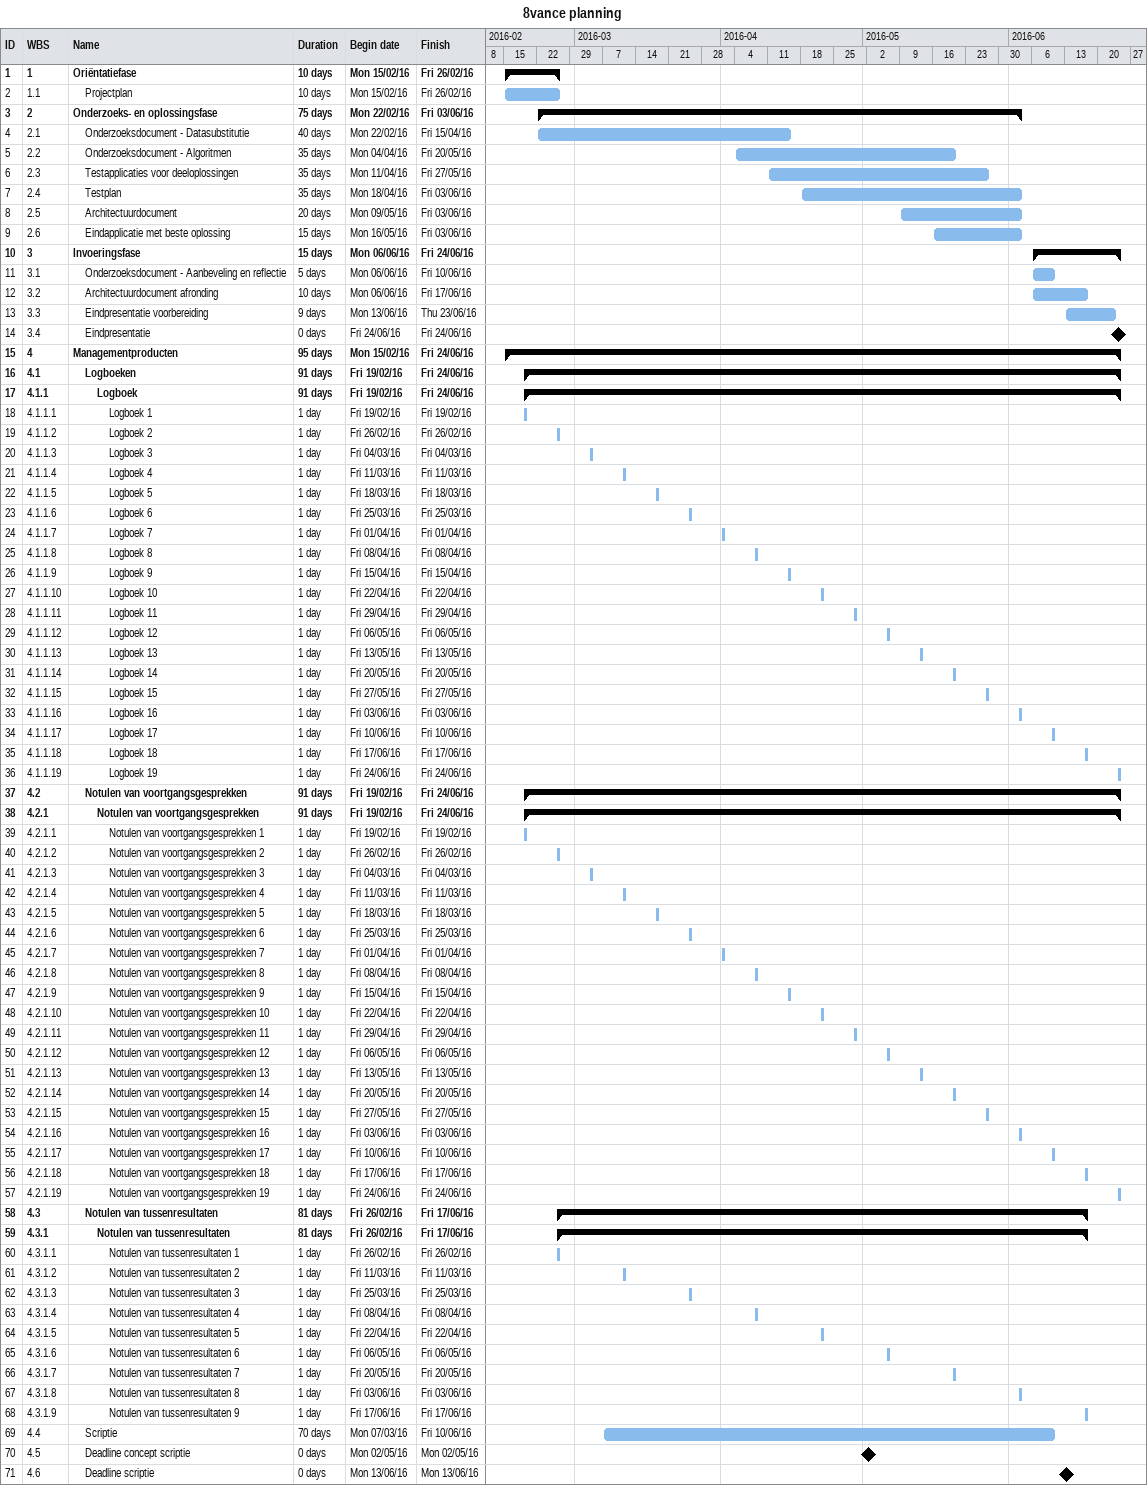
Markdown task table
8vance planning

| ID | WBS | Task | Duration | Start | Finish |
|---|---|---|---|---|---|
| 1 | 1 | **Oriëntatiefase** | 10d | 2016-02-15 | 2016-02-26 |
| 2 | 1.1 | Projectplan | 10d | 2016-02-15 | 2016-02-26 |
| 3 | 2 | **Onderzoeks- en oplossingsfase** | 75d | 2016-02-22 | 2016-06-03 |
| 4 | 2.1 | Onderzoeksdocument - Datasubstitutie | 40d | 2016-02-22 | 2016-04-15 |
| 5 | 2.2 | Onderzoeksdocument - Algoritmen | 35d | 2016-04-04 | 2016-05-20 |
| 6 | 2.3 | Testapplicaties voor deeloplossingen | 35d | 2016-04-11 | 2016-05-27 |
| 7 | 2.4 | Testplan | 35d | 2016-04-18 | 2016-06-03 |
| 8 | 2.5 | Architectuurdocument | 20d | 2016-05-09 | 2016-06-03 |
| 9 | 2.6 | Eindapplicatie met beste oplossing | 15d | 2016-05-16 | 2016-06-03 |
| 10 | 3 | **Invoeringsfase** | 15d | 2016-06-06 | 2016-06-24 |
| 11 | 3.1 | Onderzoeksdocument - Aanbeveling en reflectie | 5d | 2016-06-06 | 2016-06-10 |
| 12 | 3.2 | Architectuurdocument afronding | 10d | 2016-06-06 | 2016-06-17 |
| 13 | 3.3 | Eindpresentatie voorbereiding | 9d | 2016-06-13 | 2016-06-23 |
| 14 | 3.4 | Eindpresentatie | 0d | 2016-06-24 | 2016-06-24 |
| 15 | 4 | **Managementproducten** | 95d | 2016-02-15 | 2016-06-24 |
| 16 | 4.1 | **Logboeken** | 91d | 2016-02-19 | 2016-06-24 |
| 17 | 4.1.1 | **Logboek** | 91d | 2016-02-19 | 2016-06-24 |
| 18 | 4.1.1.1 | Logboek 1 | 1d | 2016-02-19 | 2016-02-19 |
| 19 | 4.1.1.2 | Logboek 2 | 1d | 2016-02-26 | 2016-02-26 |
| 20 | 4.1.1.3 | Logboek 3 | 1d | 2016-03-04 | 2016-03-04 |
| 21 | 4.1.1.4 | Logboek 4 | 1d | 2016-03-11 | 2016-03-11 |
| 22 | 4.1.1.5 | Logboek 5 | 1d | 2016-03-18 | 2016-03-18 |
| 23 | 4.1.1.6 | Logboek 6 | 1d | 2016-03-25 | 2016-03-25 |
| 24 | 4.1.1.7 | Logboek 7 | 1d | 2016-04-01 | 2016-04-01 |
| 25 | 4.1.1.8 | Logboek 8 | 1d | 2016-04-08 | 2016-04-08 |
| 26 | 4.1.1.9 | Logboek 9 | 1d | 2016-04-15 | 2016-04-15 |
| 27 | 4.1.1.10 | Logboek 10 | 1d | 2016-04-22 | 2016-04-22 |
| 28 | 4.1.1.11 | Logboek 11 | 1d | 2016-04-29 | 2016-04-29 |
| 29 | 4.1.1.12 | Logboek 12 | 1d | 2016-05-06 | 2016-05-06 |
| 30 | 4.1.1.13 | Logboek 13 | 1d | 2016-05-13 | 2016-05-13 |
| 31 | 4.1.1.14 | Logboek 14 | 1d | 2016-05-20 | 2016-05-20 |
| 32 | 4.1.1.15 | Logboek 15 | 1d | 2016-05-27 | 2016-05-27 |
| 33 | 4.1.1.16 | Logboek 16 | 1d | 2016-06-03 | 2016-06-03 |
| 34 | 4.1.1.17 | Logboek 17 | 1d | 2016-06-10 | 2016-06-10 |
| 35 | 4.1.1.18 | Logboek 18 | 1d | 2016-06-17 | 2016-06-17 |
| 36 | 4.1.1.19 | Logboek 19 | 1d | 2016-06-24 | 2016-06-24 |
| 37 | 4.2 | **Notulen van voortgangsgesprekken** | 91d | 2016-02-19 | 2016-06-24 |
| 38 | 4.2.1 | **Notulen van voortgangsgesprekken** | 91d | 2016-02-19 | 2016-06-24 |
| 39 | 4.2.1.1 | Notulen van voortgangsgesprekken 1 | 1d | 2016-02-19 | 2016-02-19 |
| 40 | 4.2.1.2 | Notulen van voortgangsgesprekken 2 | 1d | 2016-02-26 | 2016-02-26 |
| 41 | 4.2.1.3 | Notulen van voortgangsgesprekken 3 | 1d | 2016-03-04 | 2016-03-04 |
| 42 | 4.2.1.4 | Notulen van voortgangsgesprekken 4 | 1d | 2016-03-11 | 2016-03-11 |
| 43 | 4.2.1.5 | Notulen van voortgangsgesprekken 5 | 1d | 2016-03-18 | 2016-03-18 |
| 44 | 4.2.1.6 | Notulen van voortgangsgesprekken 6 | 1d | 2016-03-25 | 2016-03-25 |
| 45 | 4.2.1.7 | Notulen van voortgangsgesprekken 7 | 1d | 2016-04-01 | 2016-04-01 |
| 46 | 4.2.1.8 | Notulen van voortgangsgesprekken 8 | 1d | 2016-04-08 | 2016-04-08 |
| 47 | 4.2.1.9 | Notulen van voortgangsgesprekken 9 | 1d | 2016-04-15 | 2016-04-15 |
| 48 | 4.2.1.10 | Notulen van voortgangsgesprekken 10 | 1d | 2016-04-22 | 2016-04-22 |
| 49 | 4.2.1.11 | Notulen van voortgangsgesprekken 11 | 1d | 2016-04-29 | 2016-04-29 |
| 50 | 4.2.1.12 | Notulen van voortgangsgesprekken 12 | 1d | 2016-05-06 | 2016-05-06 |
| 51 | 4.2.1.13 | Notulen van voortgangsgesprekken 13 | 1d | 2016-05-13 | 2016-05-13 |
| 52 | 4.2.1.14 | Notulen van voortgangsgesprekken 14 | 1d | 2016-05-20 | 2016-05-20 |
| 53 | 4.2.1.15 | Notulen van voortgangsgesprekken 15 | 1d | 2016-05-27 | 2016-05-27 |
| 54 | 4.2.1.16 | Notulen van voortgangsgesprekken 16 | 1d | 2016-06-03 | 2016-06-03 |
| 55 | 4.2.1.17 | Notulen van voortgangsgesprekken 17 | 1d | 2016-06-10 | 2016-06-10 |
| 56 | 4.2.1.18 | Notulen van voortgangsgesprekken 18 | 1d | 2016-06-17 | 2016-06-17 |
| 57 | 4.2.1.19 | Notulen van voortgangsgesprekken 19 | 1d | 2016-06-24 | 2016-06-24 |
| 58 | 4.3 | **Notulen van tussenresultaten** | 81d | 2016-02-26 | 2016-06-17 |
| 59 | 4.3.1 | **Notulen van tussenresultaten** | 81d | 2016-02-26 | 2016-06-17 |
| 60 | 4.3.1.1 | Notulen van tussenresultaten 1 | 1d | 2016-02-26 | 2016-02-26 |
| 61 | 4.3.1.2 | Notulen van tussenresultaten 2 | 1d | 2016-03-11 | 2016-03-11 |
| 62 | 4.3.1.3 | Notulen van tussenresultaten 3 | 1d | 2016-03-25 | 2016-03-25 |
| 63 | 4.3.1.4 | Notulen van tussenresultaten 4 | 1d | 2016-04-08 | 2016-04-08 |
| 64 | 4.3.1.5 | Notulen van tussenresultaten 5 | 1d | 2016-04-22 | 2016-04-22 |
| 65 | 4.3.1.6 | Notulen van tussenresultaten 6 | 1d | 2016-05-06 | 2016-05-06 |
| 66 | 4.3.1.7 | Notulen van tussenresultaten 7 | 1d | 2016-05-20 | 2016-05-20 |
| 67 | 4.3.1.8 | Notulen van tussenresultaten 8 | 1d | 2016-06-03 | 2016-06-03 |
| 68 | 4.3.1.9 | Notulen van tussenresultaten 9 | 1d | 2016-06-17 | 2016-06-17 |
| 69 | 4.4 | Scriptie | 70d | 2016-03-07 | 2016-06-10 |
| 70 | 4.5 | Deadline concept scriptie | 0d | 2016-05-02 | 2016-05-02 |
| 71 | 4.6 | Deadline scriptie | 0d | 2016-06-13 | 2016-06-13 |
